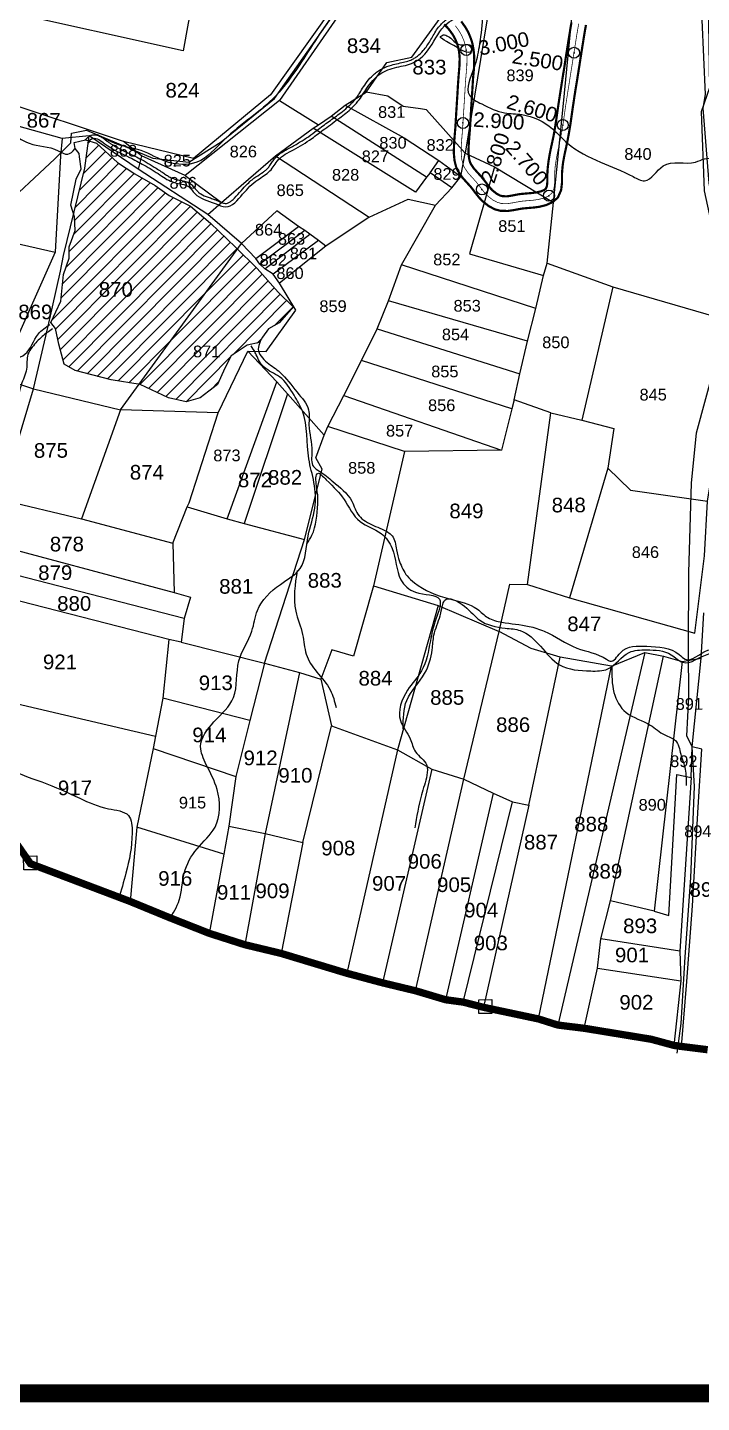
# Model space of a CAD drawing. Header units: inches. Extents: x 182366 to 215308, y 1619047 to 1632624.
# Drawn here: x 184680 to 185601, y 1619106 to 1620985 of the extents above; entities that cross this region are included whole.
import ezdxf
from ezdxf.enums import TextEntityAlignment as Align

# ---------------------------------------------------------------- set-up
doc = ezdxf.new("R2010")
doc.units = ezdxf.units.IN
doc.header["$MEASUREMENT"] = 0
doc.header["$PDMODE"] = 32
doc.header["$PDSIZE"] = 15
doc.linetypes.add('HIDDEN2', pattern=[0.1875, 0.125, -0.0625])
for name, color, linetype in [('BOUNDRY STONES', 240, 'Continuous'), ('CANAL1', 7, 'Continuous'), ('CSMark', 72, 'Continuous'), ('PLOT', 7, 'Continuous'), ('PLOT NO', 7, 'Continuous'), ('ROAD', 1, 'Continuous'), ('STREAM', 4, 'Continuous'), ('VILLAGE BOUNDARY', 5, 'Continuous')]:
    doc.layers.add(name, color=color, linetype=linetype)
doc.styles.get("Standard").update_dxf_attribs({"font": 'arial.ttf'})
pattern_1 = [(45.1882, (182418.753, 1622077.13), (-8.717653, 8.66057), [])]

msp = doc.modelspace()

# ---------------------------------------------------------------- hatches: boundary and pattern name
at = {"layer": 'STREAM'}
h = msp.add_hatch(dxfattribs=at)
h.set_pattern_fill('ANSI31', color=256, scale=98.306596, angle=0.1882)
h.set_pattern_definition(pattern_1)
edge = h.paths.add_edge_path()
edge.add_line((184966.8, 1620682.5), (184963.9, 1620685.3))
edge.add_line((184963.9, 1620685.3), (184929.6, 1620717.8))
edge.add_line((184929.6, 1620717.8), (184902.2, 1620741.2))
edge.add_line((184902.2, 1620741.2), (184873.4, 1620755.7))
edge.add_line((184873.4, 1620755.7), (184854.3, 1620769.3))
edge.add_line((184854.3, 1620769.3), (184808.2, 1620795.6))
edge.add_line((184808.2, 1620795.6), (184774, 1620827.4))
edge.add_line((184774, 1620827.4), (184763.9, 1620830.4))
edge.add_spline(control_points=[(184763.9, 1620830.4), (184763.6, 1620830.1), (184763.2, 1620829.8), (184762.9, 1620829.5)], knot_values=[1.549952, 1.549952, 1.549952, 1.549952, 2.817323, 2.817323, 2.817323, 2.817323], degree=3, periodic=0)
edge.add_line((184762.9, 1620829.5), (184758, 1620793))
edge.add_line((184758, 1620793), (184743.4, 1620733))
edge.add_line((184743.4, 1620733), (184744.7, 1620707.8))
edge.add_line((184744.7, 1620707.8), (184736.8, 1620685.4))
edge.add_line((184736.8, 1620685.4), (184736.7, 1620669.9))
edge.add_line((184736.7, 1620669.9), (184728.9, 1620647.9))
edge.add_line((184728.9, 1620647.9), (184725.3, 1620611.1))
edge.add_line((184725.3, 1620611.1), (184711.4, 1620582.3))
edge.add_line((184711.4, 1620582.3), (184717.8, 1620573.8))
edge.add_line((184717.8, 1620573.8), (184722.4, 1620552.3))
edge.add_line((184722.4, 1620552.3), (184729.8, 1620525.1))
edge.add_line((184729.8, 1620525.1), (184744.6, 1620516.3))
edge.add_line((184744.6, 1620516.3), (184794.2, 1620503.6))
edge.add_line((184794.2, 1620503.6), (184832.2, 1620497.6))
edge.add_line((184832.2, 1620497.6), (184966.8, 1620682.5))
h.paths.add_polyline_path([(184786.5, 1620619.6), (184814.4, 1620619.7), (184814.4, 1620634.8), (184786.4, 1620634.7)], flags=24)
h.paths.add_polyline_path([(184910.5, 1620535), (184938.4, 1620535), (184938.4, 1620550.1), (184910.5, 1620550)], flags=25)
h = msp.add_hatch(dxfattribs=at)
h.set_pattern_fill('ANSI31', color=256, scale=98.306596, angle=0.1882)
h.set_pattern_definition(pattern_1)
edge = h.paths.add_edge_path()
edge.add_line((185023.8, 1620581.8), (185036.7, 1620596.8))
edge.add_line((185036.7, 1620596.8), (185042.5, 1620603.4))
edge.add_line((185042.5, 1620603.4), (185022.3, 1620623.5))
edge.add_line((185022.3, 1620623.5), (184993.3, 1620656))
edge.add_line((184993.3, 1620656), (184966.8, 1620682.5))
edge.add_line((184966.8, 1620682.5), (184832.2, 1620497.6))
edge.add_line((184832.2, 1620497.6), (184833.5, 1620497.4))
edge.add_line((184833.5, 1620497.4), (184872.2, 1620479.2))
edge.add_line((184872.2, 1620479.2), (184896.7, 1620473.7))
edge.add_line((184896.7, 1620473.7), (184915.4, 1620478.9))
edge.add_line((184915.4, 1620478.9), (184939.1, 1620497.3))
edge.add_line((184939.1, 1620497.3), (184949.3, 1620519.7))
edge.add_line((184949.3, 1620519.7), (184958, 1620536.4))
edge.add_line((184958, 1620536.4), (184979.7, 1620551.1))
edge.add_line((184979.7, 1620551.1), (184996.9, 1620554.8))
edge.add_line((184996.9, 1620554.8), (184997.3, 1620555.6))
edge.add_spline(control_points=[(184997.3, 1620555.6), (184997.3, 1620555.8), (184997.4, 1620555.9), (184997.5, 1620556.1)], knot_values=[0, 0, 0, 0, 0.101575, 0.101575, 0.101575, 0.101575], degree=3, periodic=0)
edge.add_spline(control_points=[(184995.4, 1620542.7), (184995.2, 1620543.7), (184994.5, 1620547.8), (184996.1, 1620552.2), (184997.3, 1620555.6)], knot_values=[0.101575, 0.101575, 0.101575, 0.101575, 0.744238, 2.827707, 2.827707, 2.827707, 2.827707], degree=3, periodic=0)
edge.add_line((184997.3, 1620555.6), (185000.8, 1620562.2))
edge.add_line((185000.8, 1620562.2), (185009, 1620573.4))
edge.add_line((185009, 1620573.4), (185023.8, 1620581.8))
h.paths.add_polyline_path([(184910.5, 1620535), (184938.4, 1620535), (184938.4, 1620550.1), (184910.5, 1620550)], flags=24)

# ---------------------------------------------------------------- linework, layer by layer
at = {"color": 5, "const_width": 25}
msp.add_lwpolyline([(182378.6, 1632166.8), (191929.3, 1632166.8), (191929.3, 1619118.1), (182378.6, 1619118.1)], close=True, dxfattribs=at)
at = {"layer": 'BOUNDRY STONES'}
for points in [[(184674.4, 1619852.7), (184692.2, 1619852.8), (184692.3, 1619833.8), (184674.5, 1619833.7)], [(185296.4, 1619656.3), (185314.2, 1619656.4), (185314.2, 1619637.4), (185296.4, 1619637.4)]]:
    msp.add_lwpolyline(points, close=True, dxfattribs=at)
at = {"layer": 'CANAL1', "color": 6, "linetype": 'ByBlock', "ltscale": 2, "const_width": 3}
for points in [[(185442.8, 1620988.9), (185441.2, 1620979.5), (185440.4, 1620975), (185439.3, 1620968), (185438.2, 1620961.1), (185437.1, 1620954.1), (185436, 1620947.1), (185434.9, 1620940.1), (185433.4, 1620930.3), (185432.7, 1620926.1), (185431.6, 1620919.1), (185430.5, 1620912.1), (185429.3, 1620905.2), (185428.2, 1620898.2), (185427.1, 1620891.2), (185425.6, 1620880.9), (185425, 1620877.3), (185424, 1620870.2), (185423, 1620863.2), (185422, 1620856.1), (185420.9, 1620849), (185419.7, 1620841.9), (185418.4, 1620834.8), (185417.7, 1620831), (185415.6, 1620821), (185414.1, 1620814.3), (185412.8, 1620807.7), (185411.6, 1620801.1), (185410.8, 1620794.5), (185410.2, 1620787.6), (185410.1, 1620783.4), (185410, 1620772.3), (185408.9, 1620763.1), (185404.4, 1620752.9), (185397.3, 1620746.7), (185388.5, 1620742.7), (185379, 1620740.3), (185371.7, 1620739.3), (185364.4, 1620738.7), (185357.7, 1620738.1), (185353.9, 1620737.6), (185344.2, 1620735.8), (185336.1, 1620734.6), (185325.9, 1620734.8), (185318, 1620737), (185309.9, 1620741.3), (185301.3, 1620748.2), (185297, 1620752.7), (185292.3, 1620758.6), (185288, 1620764.3), (185284.7, 1620768.4), (185279.1, 1620774.5), (185273.9, 1620780.4), (185267.6, 1620789.6), (185265.2, 1620795.4), (185263.2, 1620803.7), (185262.4, 1620812), (185262.3, 1620817.5), (185262.7, 1620827.5), (185263.2, 1620834.8), (185263.9, 1620843.2), (185264.4, 1620848.7), (185264.8, 1620855.7), (185265.2, 1620862.7), (185265.5, 1620867.9), (185266.1, 1620876.9), (185266.5, 1620884), (185267.1, 1620892.9), (185267.4, 1620898.1), (185267.8, 1620905.2), (185268.3, 1620912.3), (185268.7, 1620918), (185269.4, 1620926.6), (185270, 1620933.3), (185270.2, 1620942.1), (185270.1, 1620946.3), (185269.4, 1620952.6), (185268.2, 1620958.6), (185266.8, 1620963.3), (185264, 1620969.9), (185261.1, 1620975.2), (185256.6, 1620981.6), (185253.6, 1620985.2), (185249.2, 1620989.7)], [(185423, 1620992.2), (185421.4, 1620982.9), (185420.7, 1620978.3), (185419.5, 1620971.2), (185418.4, 1620964.2), (185417.3, 1620957.2), (185416.2, 1620950.2), (185415.1, 1620943.2), (185413.6, 1620933.4), (185413, 1620929.2), (185411.8, 1620922.3), (185410.7, 1620915.3), (185409.6, 1620908.3), (185408.5, 1620901.3), (185407.4, 1620894.3), (185405.8, 1620883.9), (185405.2, 1620880.1), (185404.2, 1620873.1), (185403.2, 1620866), (185402.2, 1620859), (185401.1, 1620852.1), (185400, 1620845.3), (185398.8, 1620838.5), (185398.1, 1620835), (185396, 1620825.2), (185394.5, 1620818.4), (185393.1, 1620811.4), (185391.9, 1620804.1), (185390.9, 1620796.6), (185390.2, 1620788.7), (185390.1, 1620783.8), (185390, 1620773.5), (185389.4, 1620768.4), (185387.9, 1620765), (185386.4, 1620763.6), (185381.9, 1620761.6), (185375.3, 1620760), (185369.5, 1620759.2), (185362.7, 1620758.6), (185355.6, 1620758), (185350.7, 1620757.4), (185340.9, 1620755.5), (185334.9, 1620754.6), (185328.9, 1620754.8), (185325.4, 1620755.7), (185320.9, 1620758.1), (185314.9, 1620762.9), (185312.2, 1620765.8), (185308.1, 1620770.9), (185303.8, 1620776.6), (185299.9, 1620781.4), (185294, 1620787.9), (185289.7, 1620792.7), (185285.4, 1620799.1), (185284.3, 1620801.6), (185283, 1620807), (185282.4, 1620813.2), (185282.3, 1620817.3), (185282.7, 1620826.4), (185283.2, 1620833.2), (185283.9, 1620841.6), (185284.3, 1620847.3), (185284.8, 1620854.5), (185285.2, 1620861.6), (185285.5, 1620866.7), (185286, 1620875.7), (185286.5, 1620882.7), (185287.1, 1620891.7), (185287.4, 1620896.9), (185287.8, 1620904), (185288.2, 1620910.9), (185288.6, 1620916.4), (185289.4, 1620924.9), (185290, 1620932.3), (185290.2, 1620942.2), (185290, 1620947.7), (185289.2, 1620955.5), (185287.7, 1620963.4), (185285.7, 1620970), (185282.1, 1620978.7), (185278.1, 1620985.8), (185272.4, 1620993.8)]]:
    msp.add_lwpolyline(points, dxfattribs=at)
at = {"layer": 'CANAL1', "color": 1, "linetype": 'HIDDEN2', "ltscale": 30, "const_width": 1}
msp.add_lwpolyline([(185432.9, 1620990.6), (185431.3, 1620981.2), (185430.5, 1620976.6), (185429.4, 1620969.6), (185428.3, 1620962.6), (185427.2, 1620955.6), (185426.1, 1620948.6), (185425, 1620941.7), (185423.5, 1620931.8), (185422.8, 1620927.7), (185421.7, 1620920.7), (185420.6, 1620913.7), (185419.5, 1620906.7), (185418.4, 1620899.8), (185417.3, 1620892.8), (185415.7, 1620882.4), (185415.1, 1620878.7), (185414.1, 1620871.6), (185413.1, 1620864.6), (185412.1, 1620857.6), (185411, 1620850.5), (185409.9, 1620843.6), (185408.6, 1620836.7), (185407.9, 1620833), (185405.8, 1620823.1), (185404.3, 1620816.4), (185403, 1620809.5), (185401.8, 1620802.6), (185400.8, 1620795.5), (185400.2, 1620788.2), (185400.1, 1620783.6), (185400, 1620772.9), (185399.2, 1620765.7), (185396.2, 1620759), (185391.8, 1620755.1), (185385.2, 1620752.1), (185377.1, 1620750.2), (185370.6, 1620749.3), (185363.6, 1620748.7), (185356.6, 1620748.1), (185352.3, 1620747.5), (185342.6, 1620745.7), (185335.5, 1620744.6), (185327.4, 1620744.8), (185321.7, 1620746.4), (185315.4, 1620749.7), (185308.1, 1620755.6), (185304.6, 1620759.3), (185300.2, 1620764.8), (185295.9, 1620770.4), (185292.3, 1620774.9), (185286.6, 1620781.2), (185281.8, 1620786.5), (185276.5, 1620794.3), (185274.8, 1620798.5), (185273.1, 1620805.4), (185272.4, 1620812.6), (185272.3, 1620817.4), (185272.7, 1620826.9), (185273.2, 1620834), (185273.9, 1620842.4), (185274.3, 1620848), (185274.8, 1620855.1), (185275.2, 1620862.2), (185275.5, 1620867.3), (185276.1, 1620876.3), (185276.5, 1620883.4), (185277.1, 1620892.3), (185277.4, 1620897.5), (185277.8, 1620904.6), (185278.2, 1620911.6), (185278.7, 1620917.2), (185279.4, 1620925.7), (185280, 1620932.8), (185280.2, 1620942.2), (185280.1, 1620947), (185279.3, 1620954), (185277.9, 1620961), (185276.3, 1620966.7), (185273.1, 1620974.3), (185269.6, 1620980.5), (185264.5, 1620987.7)], dxfattribs=at)
at = {"layer": 'CSMark'}
for p in [(185279.2, 1620954.6), (185426.5, 1620950.9), (185274.8, 1620854.9), (185411.2, 1620852.1), (185300.7, 1620764.1), (185392.3, 1620755.5)]:
    msp.add_point(p, dxfattribs=at)
at = {"layer": 'PLOT'}
for points in [[(185474.9, 1621621.3), (185428.9, 1621567.5), (185351.7, 1621550.4), (185291.8, 1621367.9), (185255.3, 1621249.7), (185239.4, 1621192.5), (185191.4, 1621133.9), (185159.7, 1621099.3), (185096.5, 1621012.4), (185011.7, 1620893.3), (184906.4, 1620806.3), (184810.7, 1620829.6), (184643.7, 1620885.3)], [(184953, 1621187.5), (184930.1, 1621114.9), (184922.8, 1621092.9), (184920.5, 1621082.7), (184917.2, 1621073.6), (184913.3, 1621054.9), (184908.8, 1621038.5), (184899.3, 1620991.3), (184892.6, 1620953.4), (184645.9, 1621008.2)], [(184926.1, 1620729.7), (184944.6, 1620746.3), (185018.6, 1620810.1), (185069.9, 1620848), (185077.2, 1620852.3), (185094.5, 1620864.1), (185113.7, 1620879.2), (185142.7, 1620897), (185170.8, 1620937.6), (185204.8, 1620945), (185264, 1621027.1), (185263, 1621042.4), (185282.9, 1621086.2), (185204.5, 1621127), (185166.7, 1621084.5), (185158.5, 1621077.5), (185099.1, 1620993.9), (185024, 1620885.8), (184894.9, 1620783), (184835.6, 1620810), (184810.7, 1620829.6)], [(185364.6, 1619922.1), (185407.5, 1620124.6), (185367.8, 1620136.2), (185324, 1620159.8), (185338.9, 1620224.3), (185363, 1620224), (185394.7, 1620458.7), (185344.9, 1620476.3), (185352.3, 1620511.9), (185363.1, 1620556.5), (185374.2, 1620601.3), (185384.7, 1620646.4), (185389.9, 1620663.4), (185398.3, 1620746), (185411.5, 1620877), (185427.3, 1621036.5)], [(185389.9, 1620663.4), (185479.4, 1620630.8), (185649.2, 1620581.6), (185611.2, 1620772.5), (185603.2, 1620875), (185606.1, 1620893.9), (185601.6, 1620996.1), (185427.3, 1621036.5)], [(185311.6, 1621019.4), (185277.8, 1620813.4), (185225.1, 1620873), (185216.5, 1620874.1), (185193, 1620877.6), (185171.9, 1620891.6), (185142.7, 1620897)], [(185024, 1620885.8), (185077.2, 1620852.3)], [(185113.7, 1620879.2), (185194.5, 1620834.6), (185241.9, 1620803.5), (185272, 1620781.9), (185277.8, 1620813.4), (185317.7, 1620794.8), (185398.3, 1620746)], [(184642.6, 1620340.2), (184753.3, 1620313.8), (184878.1, 1620280.6), (184897.8, 1620330.3), (184900.7, 1620335.7), (184940.1, 1620458.6), (184980.7, 1620543), (185005.7, 1620542.5), (185046.4, 1620599), (185023.9, 1620635.8), (185015.6, 1620648.4), (185004.2, 1620655.6), (184997.2, 1620661.8), (184991.8, 1620669.8), (184972.2, 1620689.9), (184926.1, 1620729.7), (184830.7, 1620791.8), (184764, 1620837.2), (184726.9, 1620833.9), (184636.8, 1620858.8)], [(185225, 1620780.8), (185094.5, 1620864.1)], [(184642.6, 1620340.2), (184687.7, 1620491.3), (184707.8, 1620576.9), (184724.7, 1620652.2), (184729, 1620673.5), (184758, 1620793), (184764, 1620837.2)], [(185229.9, 1620786.8), (185225, 1620780.8), (185210, 1620760.3), (185069.9, 1620848)], [(184726.9, 1620833.9), (184724.6, 1620810), (184717.6, 1620678.4), (184640.9, 1620506.8), (184593.2, 1620330.7), (184590.1, 1620309.2), (184589.7, 1620289.3), (184592.3, 1620268.5), (184593.3, 1620259.5), (184593.3, 1620253.2), (184600.8, 1620218.6), (184607.4, 1620251.4), (184607.5, 1620286.1), (184609.8, 1620349)], [(184835.6, 1620810), (184830.7, 1620791.8)], [(185018.6, 1620810.1), (185146.4, 1620726), (185199.7, 1620750.8), (185237.4, 1620742.4)], [(185259.5, 1620766.3), (185229.9, 1620786.8), (185241.9, 1620803.5)], [(184894.9, 1620783), (184944.6, 1620746.3)], [(185374.2, 1620601.3), (185190.8, 1620661.1), (185237.4, 1620742.4), (185259.5, 1620766.3), (185272, 1620781.9)], [(185317.7, 1620794.8), (185283.6, 1620676.1), (185384.7, 1620646.4)], [(184245.6, 1620751.3), (184599.2, 1620705), (184717.6, 1620678.4)], [(185087.5, 1620686.4), (185077.3, 1620694.1), (185065.4, 1620703.1), (185058.5, 1620708), (185050.1, 1620713.3), (185020.5, 1620734.7), (184972.2, 1620689.9)], [(185146.4, 1620726), (185087.5, 1620686.4), (185023.9, 1620635.8)], [(184991.8, 1620669.8), (185050.1, 1620713.3)], [(185058.5, 1620708), (184997.2, 1620661.8)], [(184400.7, 1620573.3), (184558.1, 1620509.9), (184640.9, 1620506.8), (184687.7, 1620491.3), (184806.7, 1620462.5), (184972.2, 1620689.9)], [(185004.2, 1620655.6), (185065.4, 1620703.1)], [(185077.3, 1620694.1), (185015.6, 1620648.4)], [(184897.8, 1620330.3), (184952.5, 1620313.7), (184975.9, 1620307.5), (185058.3, 1620285.5), (185082.2, 1620381.7), (185073.8, 1620397.1), (185085, 1620427.9), (185090.3, 1620439.8), (185112.1, 1620482.5), (185136.3, 1620530), (185157.5, 1620573.4), (185172.8, 1620611.9), (185190.8, 1620661.1)], [(185479.4, 1620630.8), (185437.2, 1620448.7)], [(185363.1, 1620556.5), (185172.8, 1620611.9)], [(185363, 1620224), (185420.3, 1620205.5), (185591.7, 1620157.2), (185604.8, 1620263.1), (185608.9, 1620337.7), (185649.2, 1620581.6)], [(185157.5, 1620573.4), (185352.3, 1620511.9)], [(184952.5, 1620313.7), (185020.2, 1620501.1), (184980.7, 1620543)], [(185341.7, 1620464.3), (185136.3, 1620530)], [(185020.2, 1620501.1), (185035.1, 1620484.5), (185085, 1620427.9)], [(185035.1, 1620484.5), (184975.9, 1620307.5)], [(185112.1, 1620482.5), (185327.6, 1620407.8)], [(184940.1, 1620458.6), (184806.7, 1620462.5), (184753.3, 1620313.8)], [(185344.9, 1620476.3), (185341.7, 1620464.3), (185327.6, 1620407.8), (185194.8, 1620405.6), (185090.3, 1620439.8)], [(185394.7, 1620458.7), (185437.2, 1620448.7), (185480.7, 1620437.2), (185472.9, 1620382.8), (185420.3, 1620205.5)], [(185194.8, 1620405.6), (185152.7, 1620222.1), (185125.2, 1620126), (185095.5, 1620134.8), (185080.3, 1620094.5)], [(185472.9, 1620382.8), (185503.6, 1620353), (185608.9, 1620337.7)], [(184607.5, 1620286.1), (184880.3, 1620212.8)], [(184878.1, 1620280.6), (184880.3, 1620212.8), (184902.2, 1620206.4), (184893.9, 1620177.5), (184889.8, 1620145.2), (184873, 1620148.6), (184864.7, 1620068.4), (184854.4, 1620016.5), (184851.6, 1619999.5), (184828.9, 1619892), (184819.9, 1619790.6)], [(185003.6, 1620116.4), (185058.3, 1620285.5)], [(184893.9, 1620177.5), (184607.4, 1620251.4)], [(184873, 1620148.6), (184600.8, 1620218.6)], [(185152.7, 1620222.1), (185241, 1620195.2), (185324, 1620159.8)], [(185241, 1620195.2), (185185.2, 1619997.7), (185116.1, 1619692.4)], [(185573.6, 1619592.3), (185580.6, 1619681.3), (185588.5, 1619784.5), (185596, 1619919.5), (185601.3, 1619998.6), (185587.8, 1620002), (185600.1, 1620123.2), (185603.8, 1620185.3)], [(184889.8, 1620145.2), (185003.6, 1620116.4), (185051.3, 1620103.4), (185080.3, 1620094.5), (185094.9, 1620030.8), (185185.2, 1619997.7), (185232.2, 1619971.6), (185275.8, 1619957.9), (185316.1, 1619938.8), (185342.4, 1619926.9), (185364.6, 1619922.1), (185302.7, 1619645.9)], [(185209.9, 1619668.5), (185275.8, 1619957.9), (185324, 1620159.8)], [(185377.8, 1619630), (185477.8, 1620112.3), (185407.5, 1620124.6)], [(185523.5, 1620131.1), (185404.4, 1619621.6)], [(185574.2, 1620118.6), (185536.2, 1619777.2), (185476.4, 1619791.5), (185548.9, 1620125.8)], [(185477.8, 1620112.3), (185523.5, 1620131.1), (185548.9, 1620125.8), (185574.2, 1620118.6), (185600.1, 1620123.2)], [(185003.6, 1620116.4), (184983.6, 1620037.9), (184964.2, 1619961.3), (184954.6, 1619893.7), (184948.1, 1619855.4), (184928.1, 1619747)], [(185051.3, 1620103.4), (185004.6, 1619883.4), (184976.5, 1619731.5)], [(184983.6, 1620037.9), (184864.7, 1620068.4)], [(184664, 1620061.1), (184854.4, 1620016.5)], [(184954.6, 1619893.7), (185004.6, 1619883.4), (185056, 1619871.2), (185094.9, 1620030.8)], [(184851.6, 1619999.5), (184964.2, 1619961.3)], [(185536.2, 1619777.2), (185556.1, 1619771.2), (185567.2, 1619964.3), (185586.4, 1619960.1), (185587.8, 1620002)], [(185232.2, 1619971.6), (185165, 1619679.3)], [(185586.4, 1619960.1), (185571.3, 1619722.8), (185572.5, 1619682), (185563.1, 1619593.8)], [(185316.1, 1619938.8), (185251.1, 1619656.2)], [(185274.9, 1619653), (185342.4, 1619926.9)], [(184948.1, 1619855.4), (184828.9, 1619892)], [(185056, 1619871.2), (185026.1, 1619719.6)], [(185440.5, 1619617.2), (185458.6, 1619699.2), (185463.3, 1619739.6), (185476.4, 1619791.5)], [(185571.3, 1619722.8), (185463.3, 1619739.6)], [(185458.6, 1619699.2), (185572.5, 1619682)]]:
    msp.add_lwpolyline(points, dxfattribs=at)
at = {"layer": 'ROAD'}
for points in [[(184639.7, 1620734), (184717.1, 1620805.8), (184739, 1620827.8), (184740, 1620841.1), (184760.5, 1620845.1), (184850.8, 1620807), (184900, 1620801.4), (184944.2, 1620829.3), (185017, 1620888.4), (185137.2, 1621058.8), (185252.2, 1621193.3), (185296.5, 1621359.4), (185349.4, 1621535.5), (185368.3, 1621547.6), (185415.4, 1621548.4), (185458.4, 1621587.6), (185488.8, 1621627.5), (185529.2, 1621751.1), (185529.6, 1621793.6), (185529.1, 1621803.1)], [(185567.6, 1619583.3), (185573, 1619623.7), (185578.4, 1619714.8), (185586.2, 1619822.7), (185591.1, 1619947.8), (185587.8, 1620002), (185580.6, 1620017), (185583.2, 1620069.8), (185583, 1620135.9), (185583.4, 1620240.3), (185586.9, 1620362.5), (185593.7, 1620431.4), (185629.4, 1620561.9), (185637.8, 1620611.1), (185605, 1620762.1), (185600.7, 1620870.6), (185611.9, 1620903.4), (185610.4, 1621021.2)]]:
    msp.add_lwpolyline(points, dxfattribs=at)
at = {"layer": 'STREAM'}
msp.add_lwpolyline([(184744.9, 1620820), (184743.5, 1620828.4), (184758.8, 1620832), (184774, 1620827.4), (184802.5, 1620800.9), (184826.2, 1620785.3), (184854.3, 1620769.3), (184873.4, 1620755.7), (184902.2, 1620741.2), (184929.6, 1620717.8), (184963.9, 1620685.3), (184993.3, 1620656), (185022.3, 1620623.5), (185042.5, 1620603.4), (185036.7, 1620596.8), (185023.8, 1620581.8), (185009, 1620573.4), (185000.8, 1620562.2), (184996.9, 1620554.8), (184979.7, 1620551.1), (184958, 1620536.4), (184949.3, 1620519.7), (184939.1, 1620497.3), (184915.4, 1620478.9), (184896.7, 1620473.7), (184872.2, 1620479.2), (184833.5, 1620497.4), (184794.2, 1620503.6), (184744.6, 1620516.3), (184729.8, 1620525.1), (184722.4, 1620552.3), (184717.8, 1620573.8), (184711.4, 1620582.3), (184725.3, 1620611.1), (184728.9, 1620647.9), (184736.7, 1620669.9), (184736.8, 1620685.4), (184744.7, 1620707.8), (184743.8, 1620726.4), (184738.8, 1620742.4), (184746.3, 1620778), (184753.1, 1620792.2), (184750.9, 1620808.8), (184750.4, 1620813), (184744.9, 1620820)], dxfattribs=at)
for points in [[(183606.4, 1620949.5), (183622.8, 1620965.3), (183627.7, 1620986), (183633.1, 1621022.9), (183637.7, 1621036.8), (183644.1, 1621051.7), (183646.7, 1621074.2), (183659, 1621106.2), (183665.2, 1621137.5), (183657.3, 1621158.6), (183660.5, 1621195), (183659.7, 1621229), (183653.4, 1621252.3), (183681.8, 1621290.3), (183694, 1621317.1), (183710.1, 1621343.7), (183732.4, 1621360.1), (183756.3, 1621379.8), (183806.2, 1621389.9), (183825.4, 1621402), (183855.6, 1621453), (183868.7, 1621482.4), (183884.7, 1621495.2), (183927.4, 1621495.8), (183956.3, 1621524.8), (183972.8, 1621546.9), (183989.3, 1621575.9), (184004.7, 1621595.8), (184045.1, 1621598.8), (184066.6, 1621597.7), (184093.1, 1621611.5), (184105, 1621614.9), (184132.8, 1621631.9), (184146.8, 1621654.8), (184167.6, 1621663.5), (184196.9, 1621658.2), (184221.1, 1621660), (184250.1, 1621663.3), (184266.9, 1621662.8), (184299.1, 1621664.5), (184317.7, 1621673), (184333.6, 1621712.4), (184346.9, 1621723.3), (184398.4, 1621705.6), (184435.8, 1621698.3), (184448.6, 1621698.5), (184461.3, 1621738.7), (184465.4, 1621764), (184489.7, 1621780.7), (184546.5, 1621785.5), (184570, 1621796.4), (184577.5, 1621832.1), (184612.2, 1621846.2), (184637.7, 1621861.9), (184663.3, 1621887.5), (184708.6, 1621884.3), (184735.3, 1621881.9), (184764.9, 1621876.8), (184815.4, 1621871.9), (184851, 1621872), (184892, 1621873.8), (184913.1, 1621872.6), (184938.3, 1621888.3), (184968.7, 1621904.8), (184981, 1621923.3), (184991.9, 1621934.4), (184997.9, 1621939.3), (184990.5, 1621941.8), (184972.5, 1621951.3), (184941.4, 1621967.4), (184916.2, 1621983.4), (184866.8, 1621995.6), (184845.2, 1622002), (184807.2, 1622007.2), (184783.9, 1622015.3), (184755.7, 1622010.3), (184746, 1622009.3), (184702.7, 1621997.5), (184692.4, 1621991.9), (184679.3, 1621984.7), (184667, 1621988.8), (184656.9, 1622000.6), (184634.4, 1622011.7), (184605, 1622013.9), (184570.9, 1622015.4), (184541.3, 1622015.3), (184505.2, 1622007.9), (184484.4, 1622001.7), (184468.2, 1622001.9), (184449.9, 1622021.4), (184430.8, 1622032.2), (184414.7, 1622036.8), (184366.6, 1622036.9), (184351.7, 1622058.9), (184324.4, 1622061.1), (184283.1, 1622050.3), (184252.8, 1622040.5), (184214.7, 1622024.9), (184194.3, 1622021.6)], [(184761.7, 1620828.3), (184769.3, 1620833.9), (184785.2, 1620826.6), (184819.1, 1620807.8), (184839, 1620797.4), (184860.7, 1620783.9), (184880.5, 1620773.4), (184899.7, 1620767.9), (184908.4, 1620758.3), (184935.9, 1620744.9), (184950.5, 1620740.2), (184973.7, 1620757.5), (184994.4, 1620777.3), (185010.9, 1620789.3), (185022.3, 1620804.3), (185043.1, 1620818.3), (185068, 1620833.5), (185086, 1620847), (185106.3, 1620861.8), (185123.1, 1620875.7), (185131.3, 1620884.5), (185143.4, 1620902.4), (185161.2, 1620921.7), (185184.3, 1620931), (185207.3, 1620937.5), (185229.7, 1620958.1), (185253.1, 1620991), (185272.7, 1621009.7), (185276.4, 1621025.1), (185286.1, 1621027.9), (185297.6, 1621026.9), (185313.7, 1621035.3), (185316.9, 1621051.1), (185326.6, 1621080.5), (185336.6, 1621131.6), (185350.2, 1621171.1), (185361.3, 1621216.6), (185372.5, 1621249.1), (185382.4, 1621270.9), (185385.6, 1621286.1), (185404.3, 1621296.5), (185401.2, 1621308.4), (185377.5, 1621318), (185353.8, 1621335.9), (185352.4, 1621342.9), (185382.4, 1621341), (185408.7, 1621340.5), (185418.8, 1621351.3), (185407.1, 1621365.8), (185388.4, 1621372.3), (185329.3, 1621376.2), (185312.8, 1621379), (185307.1, 1621390.4), (185329.8, 1621433.2), (185359.9, 1621501), (185368.1, 1621520.1), (185413.9, 1621517), (185440.2, 1621515.6), (185450.8, 1621519.5), (185499, 1621514.1), (185514.5, 1621510.9), (185515.2, 1621515.2)], [(185263.9, 1621267), (185257.4, 1621227.2), (185235.6, 1621172.7), (185176.4, 1621111.1), (185146.1, 1621066.6), (185100.6, 1621007.7), (185050.9, 1620933.7), (185019, 1620892.2), (184948.5, 1620831.9), (184911, 1620801.3), (184871.3, 1620801.4), (184835, 1620817.1), (184807.4, 1620824.1), (184775.9, 1620838.7)], [(185306.7, 1621028.7), (185303.5, 1621015.3), (185301.5, 1620998.1), (185296.7, 1620958.7), (185289.8, 1620930), (185283.5, 1620892.7), (185300.4, 1620880.9), (185331.7, 1620868.7), (185355.3, 1620866.4), (185397.3, 1620846.7), (185417.4, 1620827.4), (185462.9, 1620801.4), (185507.2, 1620781.6), (185523, 1620775.9), (185548.3, 1620796.2), (185592.7, 1620801.5), (185604.8, 1620805.7), (185636.3, 1620802.7)], [(185243.6, 1620972.4), (185246.4, 1620974.7), (185259.6, 1620969.4), (185271.5, 1620961.7), (185286.2, 1620960.1), (185286, 1620953.5), (185264.7, 1620959.4), (185245.6, 1620970.8), (185243.6, 1620972.4), (185244, 1620972.2)], [(184255.1, 1620876.3), (184279.2, 1620888.5), (184329.1, 1620886.9), (184353.8, 1620889.4), (184409.1, 1620879.7), (184458, 1620876.8), (184475.6, 1620890.2), (184510.9, 1620900.7), (184559.2, 1620877.3), (184608.6, 1620859.2), (184653, 1620843.3), (184682.1, 1620827.1), (184721.8, 1620817), (184734.6, 1620812.1), (184744.3, 1620819.4)], [(184269.8, 1620674.5), (184311.7, 1620646.5), (184353.2, 1620618.1), (184383.3, 1620595.9), (184408.3, 1620580.8), (184427.3, 1620574.7), (184449.3, 1620562), (184477.3, 1620551.4), (184500.9, 1620546.7), (184522, 1620537.1), (184540.3, 1620530.3), (184562.7, 1620526.2), (184600.2, 1620526.9), (184648.1, 1620531), (184676.2, 1620538.7), (184694.6, 1620566.5), (184710.2, 1620579.3)], [(184714, 1620573.3), (184699.6, 1620562.8), (184686.1, 1620548.4), (184680.3, 1620538.6), (184678.4, 1620518.4), (184671, 1620496.7), (184665.9, 1620480.3), (184655.7, 1620463.2), (184648.7, 1620442.2), (184636.1, 1620420.1), (184625.6, 1620400.7), (184616.1, 1620388.2), (184601.9, 1620383.3), (184592.9, 1620379.2), (184579.9, 1620359.1), (184570.1, 1620342.6), (184568.2, 1620331.6), (184562.5, 1620320.5)], [(184997.5, 1620556.1), (184995, 1620545.7), (185007.2, 1620527.5), (185024.6, 1620514.2), (185048.1, 1620486.7), (185063.8, 1620462.5), (185064.3, 1620442.2), (185068.4, 1620405.3), (185070.4, 1620385.1), (185079, 1620378.6), (185097, 1620364.7), (185122.8, 1620337.8), (185132.7, 1620318), (185152.4, 1620304.8), (185164.4, 1620299.4), (185178, 1620290.5), (185184.1, 1620271.3), (185188.1, 1620255.4), (185198.6, 1620235.6), (185208.3, 1620226.4), (185256.5, 1620204.1), (185294.4, 1620190.3), (185308.8, 1620178.6), (185327.9, 1620172.4), (185365.1, 1620166.7), (185385.8, 1620160.1), (185430.3, 1620137), (185471.1, 1620121.7), (185475.9, 1620119), (185489.9, 1620130.7), (185525.8, 1620139.4), (185570.3, 1620128.2), (185578.3, 1620121.8), (185609.6, 1620134), (185628.6, 1620132.8), (185644.3, 1620124.1), (185668.1, 1620129.4), (185686, 1620136.2), (185698.1, 1620146.8)], [(184872.9, 1619765.5), (184887.1, 1619792.5), (184893.9, 1619829.3), (184911.4, 1619862.6), (184935.9, 1619892.2), (184938.8, 1619943.8), (184924, 1619977.6), (184916.3, 1620002.5), (184934.5, 1620036.1), (184961.1, 1620069.4), (184968.6, 1620119.5), (184986.3, 1620160.3), (184993.9, 1620188.4), (185025.2, 1620224.1), (185052.3, 1620245.8), (185063.3, 1620290.5), (185072.3, 1620328.3), (185071.1, 1620363.4), (185064.1, 1620395.8), (185055.3, 1620461.2), (185043.9, 1620482.7), (185024, 1620507.9), (185003, 1620521), (184992.3, 1620537.8), (184991, 1620540.8), (184985.1, 1620550.2)], [(185061.6, 1620279.6), (185068.4, 1620291.2), (185076.2, 1620334), (185076.6, 1620343.2), (185074.4, 1620359), (185076.2, 1620375.9), (185088, 1620367.1), (185112.3, 1620340.2), (185134.2, 1620310), (185162.8, 1620293.7), (185177.9, 1620273.3), (185190, 1620230.3), (185209.9, 1620213.3), (185242.6, 1620203.8), (185237.7, 1620176.6), (185230.2, 1620146.7), (185218.1, 1620105.8), (185199, 1620079.5), (185189.3, 1620037.9), (185202.8, 1620012.7), (185209.9, 1619995.3), (185225.2, 1619977), (185225.4, 1619963.2), (185218, 1619936.4), (185209.2, 1619891.1)], [(185048.2, 1620243.2), (185046.2, 1620187.6), (185055.6, 1620155.4), (185060.6, 1620128.7), (185074.9, 1620104.2), (185093.5, 1620079.7), (185101.3, 1620055.7)], [(185193, 1620026.8), (185198, 1620065.5), (185222.4, 1620102.3), (185232.8, 1620134.8), (185235.1, 1620154.6), (185243.5, 1620181.3), (185246.7, 1620194.7), (185249.6, 1620201.9), (185277, 1620194.1), (185297.7, 1620175), (185332.6, 1620164.2), (185353.1, 1620161), (185380.7, 1620139.4), (185406.8, 1620114.1), (185449.3, 1620105.7), (185472.6, 1620108.5), (185501.7, 1620131), (185525.5, 1620134.5), (185559.5, 1620127.8), (185575.1, 1620117.6), (185610.9, 1620129.2), (185631.4, 1620129.5), (185649, 1620122.7)], [(184562, 1620134), (184594.2, 1620130.5), (184609.8, 1620119.9), (184610.9, 1620090), (184623, 1620044.6), (184628.5, 1620011.6), (184647.5, 1619978.8), (184699.4, 1619954), (184751.3, 1619931.6), (184790.3, 1619917.3), (184817.6, 1619908.1), (184822.7, 1619884.5), (184814.2, 1619829.4), (184804, 1619793.8)], [(185478.4, 1620111.5), (185481.1, 1620076.4), (185497.7, 1620049), (185530.8, 1620031.8), (185550.5, 1620018.2), (185565.3, 1620010.5), (185572.4, 1619992.1), (185578.4, 1619971.3), (185579.6, 1619949.1)]]:
    msp.add_spline(points, degree=3, dxfattribs=at)
msp.add_open_spline([(184758.4, 1620831.6), (184759.2, 1620832.5), (184760.1, 1620833.3), (184762, 1620835.1), (184763, 1620835.9), (184765, 1620837.2), (184765.9, 1620837.7), (184767.8, 1620838.4), (184768.8, 1620838.7), (184770.9, 1620838.9), (184771.9, 1620838.8), (184774.7, 1620838.4), (184776.4, 1620837.8), (184779.5, 1620836.3), (184781, 1620835.4), (184783.8, 1620833.5), (184785.1, 1620832.5), (184787.6, 1620830.6), (184788.8, 1620829.8), (184791.2, 1620828.1), (184792.4, 1620827.3), (184796, 1620825), (184798.3, 1620823.7), (184805.2, 1620819.8), (184809.8, 1620817.5), (184817.5, 1620813.8), (184820.6, 1620812.3), (184826.9, 1620809.2), (184830.1, 1620807.6), (184837.1, 1620804), (184840.9, 1620801.9), (184848.3, 1620797.5), (184851.9, 1620795.3), (184857.7, 1620791.6), (184859.8, 1620790.2), (184863.7, 1620787.6), (184865.4, 1620786.5), (184868.7, 1620784.3), (184870.4, 1620783.2), (184873.8, 1620781.2), (184875.6, 1620780.2), (184878.6, 1620779), (184879.7, 1620778.5), (184881.8, 1620777.9), (184882.8, 1620777.7), (184884.8, 1620777.2), (184885.8, 1620777), (184889.2, 1620776.4), (184891.7, 1620776), (184896.3, 1620774.8), (184898.3, 1620774.1), (184901, 1620772.7), (184901.8, 1620772.2), (184903.3, 1620771.1), (184903.9, 1620770.5), (184906.3, 1620768.3), (184907.7, 1620766.5), (184909.7, 1620764), (184910.4, 1620763.2), (184911.6, 1620761.8), (184912.1, 1620761.2), (184913.8, 1620759.6), (184915.1, 1620758.7), (184919.3, 1620756.1), (184922.8, 1620754.7), (184928.5, 1620752.7), (184930.5, 1620752), (184934, 1620750.7), (184935.4, 1620750.2), (184937.8, 1620749.3), (184938.8, 1620748.8), (184940.7, 1620748), (184941.7, 1620747.6), (184944.4, 1620746.5), (184946, 1620745.8), (184948.3, 1620745.2), (184949, 1620745.1), (184950.3, 1620744.9), (184950.8, 1620745), (184952.5, 1620745.1), (184953.6, 1620745.5), (184956, 1620746.7), (184957.2, 1620747.5), (184959.9, 1620749.6), (184961.2, 1620750.8), (184965.6, 1620755.3), (184968.6, 1620758.9), (184974.5, 1620765.7), (184977.4, 1620768.8), (184982.5, 1620773.8), (184984.5, 1620775.6), (184988.3, 1620778.7), (184989.9, 1620779.9), (184995.1, 1620783.5), (184998.6, 1620785.6), (185003, 1620788.7), (185004.3, 1620789.6), (185006.1, 1620791.2), (185006.8, 1620791.8), (185008.7, 1620793.8), (185009.8, 1620795.2), (185012.1, 1620798.5), (185013.3, 1620800.3), (185015.7, 1620803.7), (185016.9, 1620805.3), (185019.1, 1620807.8), (185020.1, 1620808.8), (185022, 1620810.6), (185023, 1620811.5), (185026.1, 1620813.9), (185028.2, 1620815.3), (185033, 1620818.2), (185035.6, 1620819.6), (185040.5, 1620822.3), (185042.8, 1620823.5), (185047.2, 1620826), (185049.4, 1620827.2), (185055.9, 1620831.1), (185060.1, 1620833.8), (185067.9, 1620839.2), (185071.6, 1620842), (185078, 1620846.9), (185080.7, 1620848.9), (185086.2, 1620853), (185088.9, 1620855), (185097.1, 1620860.9), (185102.5, 1620864.8), (185110.8, 1620871.3), (185113.8, 1620873.8), (185118.9, 1620878.3), (185121, 1620880.2), (185124.4, 1620883.7), (185125.7, 1620885.1), (185128.2, 1620888.1), (185129.4, 1620889.6), (185131.6, 1620892.8), (185132.7, 1620894.5), (185135.5, 1620898.9), (185137.1, 1620901.6), (185143.1, 1620910.7), (185148, 1620917), (185155.7, 1620923.6), (185157.4, 1620924.9), (185161.1, 1620927.3), (185163, 1620928.4), (185168.8, 1620931.3), (185172.9, 1620932.8), (185180.1, 1620934.9), (185183.3, 1620935.7), (185189.6, 1620937.1), (185192.6, 1620937.7), (185198.3, 1620939.2), (185201, 1620940), (185205.1, 1620941.6), (185206.6, 1620942.4), (185209.6, 1620944.2), (185211.1, 1620945.2), (185215.4, 1620948.4), (185218, 1620951.1), (185222.3, 1620956), (185224, 1620958.1), (185228.6, 1620964.8), (185231.3, 1620969.7), (185237.1, 1620979.6), (185240.2, 1620984.6), (185245.9, 1620990.9), (185247.6, 1620992.6), (185250.6, 1620995.1), (185251.8, 1620996), (185254.1, 1620997.6), (185255.2, 1620998.4), (185258.7, 1621000.7), (185261, 1621002.2), (185264.3, 1621004.9), (185265.5, 1621006.1), (185266.9, 1621008), (185267.3, 1621008.8), (185267.9, 1621010), (185268, 1621010.5), (185268.4, 1621011.9), (185268.6, 1621013.2), (185268.9, 1621016.1), (185269, 1621017.7), (185269.4, 1621020.8), (185269.7, 1621022.3), (185270.6, 1621024.9), (185271.1, 1621026), (185272.3, 1621027.7), (185272.9, 1621028.3), (185274, 1621029.3), (185274.6, 1621029.8), (185276.8, 1621031.1), (185278.4, 1621031.7), (185281.7, 1621032.5), (185283.4, 1621032.6), (185286.2, 1621032.7), (185287.4, 1621032.7), (185289.7, 1621032.5), (185290.7, 1621032.3), (185293, 1621032), (185294.2, 1621031.8), (185296, 1621031.6), (185296.8, 1621031.6), (185299.2, 1621031.7), (185301, 1621032.1), (185304.6, 1621033.4), (185306.2, 1621034.3), (185308.1, 1621035.9), (185308.7, 1621036.4), (185309.6, 1621037.6), (185310, 1621038.2), (185310.6, 1621039.7), (185310.8, 1621040.5), (185311.4, 1621043.3), (185311.6, 1621045.5), (185311.9, 1621049), (185312, 1621050.2), (185312.3, 1621052.7), (185312.6, 1621054), (185313.1, 1621056.6), (185313.4, 1621057.8), (185314.4, 1621061.6), (185315.2, 1621063.9), (185317.2, 1621069.4), (185318.5, 1621072.4), (185320.4, 1621077.3), (185321.2, 1621079.3), (185322.6, 1621083.4), (185323.2, 1621085.6), (185324.4, 1621090.1), (185324.9, 1621092.4), (185326.3, 1621099.4), (185327, 1621104.1), (185328.4, 1621113.2), (185329, 1621117.5), (185330.3, 1621124.9), (185330.9, 1621128.2), (185332.6, 1621134.9), (185333.6, 1621138.4), (185335.8, 1621145.2), (185337, 1621148.5), (185340.6, 1621158.4), (185343.1, 1621164.9), (185346.6, 1621175.3), (185347.8, 1621179.3), (185349.9, 1621187.4), (185350.9, 1621191.5), (185353.7, 1621204), (185355.4, 1621212.5), (185359.6, 1621229.6), (185362.1, 1621238.3), (185366.6, 1621248), (185367.4, 1621249.6), (185369.8, 1621254.2), (185371.6, 1621257), (185374.7, 1621262.4), (185376, 1621265), (185377.2, 1621268.9), (185377.5, 1621270), (185377.8, 1621271.9), (185377.9, 1621272.6), (185378, 1621274.2), (185378.1, 1621275), (185378.2, 1621277.5), (185378.3, 1621279.3), (185378.8, 1621282.5), (185379.2, 1621284), (185380.2, 1621286.4), (185380.6, 1621287.2), (185381.7, 1621288.9), (185382.5, 1621289.7), (185384, 1621291), (185384.7, 1621291.5), (185387.2, 1621293), (185389, 1621293.7), (185392.3, 1621294.9), (185394, 1621295.4), (185396.8, 1621296.4), (185398, 1621296.9), (185399.2, 1621297.7), (185399.5, 1621297.9), (185399.8, 1621298.2), (185399.9, 1621298.3), (185399.9, 1621298.4), (185399.9, 1621298.4), (185400, 1621298.5), (185400, 1621298.7), (185400, 1621299.3), (185400, 1621300), (185399.5, 1621301.7), (185399.2, 1621302.7), (185398.3, 1621304.3), (185397.9, 1621305), (185396.4, 1621306.9), (185395.3, 1621307.9), (185392.5, 1621309.5), (185390.9, 1621310.1), (185387.1, 1621311.2), (185385.1, 1621311.6), (185380.6, 1621312.5), (185378.2, 1621312.9), (185373.3, 1621314.2), (185370.9, 1621315), (185364.9, 1621317.4), (185361.4, 1621319.4), (185355.2, 1621324.6), (185352.4, 1621327.8), (185349.8, 1621333), (185349.3, 1621334.4), (185348.3, 1621337.2), (185347.9, 1621338.7), (185347.7, 1621341.1), (185347.6, 1621342), (185347.8, 1621343.9), (185348, 1621344.8), (185348.7, 1621346.7), (185349.2, 1621347.5), (185350.5, 1621349), (185351.3, 1621349.6), (185352.8, 1621350.5), (185353.7, 1621350.8), (185355.3, 1621351.2), (185356, 1621351.4), (185358.6, 1621351.6), (185360.4, 1621351.5), (185364.2, 1621351), (185366.1, 1621350.6), (185370, 1621349.7), (185372, 1621349.2), (185376.7, 1621347.8), (185379.4, 1621346.9), (185385.4, 1621345), (185388.5, 1621344.1), (185393.9, 1621342.9), (185396.3, 1621342.6), (185400.6, 1621342.7), (185402.5, 1621343), (185405.4, 1621344.1), (185406.3, 1621344.5), (185408, 1621345.5), (185408.9, 1621346.1), (185410.8, 1621347.5), (185411.8, 1621348.3), (185413.3, 1621350), (185413.8, 1621350.8), (185414.1, 1621351.6), (185414.1, 1621351.7), (185414.1, 1621352.1), (185414.1, 1621352.3), (185414, 1621352.9), (185413.9, 1621353.3), (185413.4, 1621354.2), (185413.1, 1621354.7), (185411.7, 1621356.4), (185410.3, 1621357.8), (185407.2, 1621360.2), (185405.4, 1621361.4), (185401.9, 1621363.3), (185400.2, 1621364), (185396.3, 1621365.5), (185394, 1621366.2), (185389.9, 1621367.2), (185388.1, 1621367.5), (185384.5, 1621368.2), (185382.7, 1621368.5), (185377.3, 1621369.4), (185373.6, 1621369.9), (185362.5, 1621371), (185354.9, 1621371.5), (185343.9, 1621371.7), (185340.9, 1621371.7), (185335.7, 1621371.6), (185333.7, 1621371.6), (185330.2, 1621371.5), (185328.8, 1621371.4), (185325.9, 1621371.4), (185324.4, 1621371.3), (185320.9, 1621371.4), (185318.9, 1621371.6), (185315.1, 1621372.4), (185313.4, 1621373), (185310.9, 1621374.5), (185310.1, 1621375), (185308.6, 1621376.4), (185307.9, 1621377.1), (185305.7, 1621379.9), (185304.5, 1621382.2), (185302.9, 1621386.9), (185302.4, 1621389.4), (185302, 1621394.1), (185302.1, 1621396.4), (185303, 1621402.4), (185304.2, 1621406), (185307.6, 1621412.8), (185309.7, 1621415.9), (185314.2, 1621422), (185316.6, 1621424.8), (185321.2, 1621430.3), (185323.4, 1621432.8), (185327.5, 1621437.9), (185329.4, 1621440.5), (185333, 1621445.6), (185334.6, 1621448.2), (185339.2, 1621456.2), (185341.8, 1621461.5), (185345.6, 1621470.8), (185346.9, 1621474.5), (185350.2, 1621484.2), (185352.1, 1621490.4), (185354.7, 1621499.8), (185355.4, 1621502.6), (185357.1, 1621508.4), (185358, 1621511.4), (185360, 1621516.6), (185361.1, 1621518.8), (185363.2, 1621521.8), (185364, 1621522.7), (185365.7, 1621524.4), (185366.7, 1621525.2), (185369.6, 1621527.1), (185371.8, 1621527.9), (185376.3, 1621528.9), (185378.6, 1621529.1), (185383.3, 1621529.1), (185385.7, 1621528.8), (185393.3, 1621527.7), (185398.7, 1621526.2), (185407.6, 1621523.7), (185411.2, 1621522.7), (185419.2, 1621520.5), (185423.5, 1621519.6), (185430.8, 1621519), (185433.9, 1621519.1), (185438.3, 1621520), (185439.7, 1621520.3), (185442.6, 1621521.4), (185444.2, 1621522), (185447.1, 1621523.2), (185448.4, 1621523.7), (185451.2, 1621524.7), (185452.5, 1621525.1), (185456.6, 1621526.3), (185459.4, 1621526.8), (185467.2, 1621527.7), (185472.4, 1621527.5), (185483.2, 1621525.4), (185488.8, 1621523.6), (185496.6, 1621520.4), (185498.5, 1621519.6), (185502.2, 1621517.8), (185504.2, 1621516.8), (185507.4, 1621515.4), (185508.6, 1621514.8), (185509.9, 1621514.4), (185510.2, 1621514.3), (185510.4, 1621514.3)], degree=3, knots=[0, 0, 0, 0, 0.647986, 0.647986, 1.307762, 1.307762, 1.737844, 1.737844, 2.165015, 2.165015, 2.592186, 2.592186, 3.434326, 3.434326, 4.276465, 4.276465, 5.118604, 5.118604, 5.954493, 5.954493, 6.790383, 6.790383, 8.462161, 8.462161, 11.805719, 11.805719, 13.952569, 13.952569, 16.099419, 16.099419, 18.672094, 18.672094, 21.244769, 21.244769, 22.799727, 22.799727, 24.038627, 24.038627, 25.277527, 25.277527, 26.640444, 26.640444, 27.487611, 27.487611, 28.153748, 28.153748, 28.819885, 28.819885, 30.226927, 30.226927, 31.336462, 31.336462, 31.765199, 31.765199, 32.193937, 32.193937, 33.430451, 33.430451, 34.098161, 34.098161, 34.706216, 34.706216, 35.884556, 35.884556, 38.337942, 38.337942, 39.602635, 39.602635, 40.424059, 40.424059, 41.017935, 41.017935, 41.61181, 41.61181, 42.799561, 42.799561, 43.448484, 43.448484, 44.057475, 44.057475, 45.203655, 45.203655, 46.349835, 46.349835, 47.496016, 47.496016, 50.024356, 50.024356, 52.552697, 52.552697, 54.210048, 54.210048, 55.4252, 55.4252, 57.855505, 57.855505, 58.921448, 58.921448, 59.567009, 59.567009, 60.858132, 60.858132, 62.149255, 62.149255, 63.271064, 63.271064, 63.998462, 63.998462, 64.725859, 64.725859, 66.180655, 66.180655, 67.923067, 67.923067, 69.487965, 69.487965, 71.052863, 71.052863, 74.18266, 74.18266, 77.045066, 77.045066, 79.100352, 79.100352, 81.155638, 81.155638, 85.266211, 85.266211, 87.706175, 87.706175, 89.523052, 89.523052, 90.797756, 90.797756, 92.065778, 92.065778, 93.333799, 93.333799, 95.263594, 95.263594, 99.71285, 99.71285, 100.936198, 100.936198, 102.159546, 102.159546, 104.606243, 104.606243, 106.497637, 106.497637, 108.389031, 108.389031, 110.245603, 110.245603, 111.453252, 111.453252, 112.6609, 112.6609, 115.076198, 115.076198, 116.792444, 116.792444, 120.224935, 120.224935, 123.657427, 123.657427, 124.967775, 124.967775, 125.738353, 125.738353, 126.50893, 126.50893, 128.139872, 128.139872, 129.411876, 129.411876, 130.177445, 130.177445, 130.631983, 130.631983, 131.503346, 131.503346, 132.374708, 132.374708, 133.092451, 133.092451, 133.623165, 133.623165, 133.91671, 133.91671, 134.210255, 134.210255, 134.962101, 134.962101, 135.713947, 135.713947, 136.303079, 136.303079, 136.892211, 136.892211, 137.687715, 137.687715, 138.264193, 138.264193, 139.616313, 139.616313, 140.968433, 140.968433, 141.625081, 141.625081, 142.371458, 142.371458, 143.117836, 143.117836, 144.522227, 144.522227, 145.166339, 145.166339, 145.888478, 145.888478, 146.610617, 146.610617, 148.054894, 148.054894, 150.02964, 150.02964, 151.347347, 151.347347, 152.843565, 152.843565, 154.339782, 154.339782, 157.332217, 157.332217, 159.912966, 159.912966, 161.846131, 161.846131, 163.971085, 163.971085, 166.09604, 166.09604, 170.345949, 170.345949, 172.97075, 172.97075, 175.59555, 175.59555, 180.84515, 180.84515, 186.09475, 186.09475, 187.09165, 187.09165, 189.085448, 189.085448, 191.079247, 191.079247, 191.939171, 191.939171, 192.420672, 192.420672, 192.902173, 192.902173, 193.829349, 193.829349, 194.559282, 194.559282, 194.965408, 194.965408, 195.382436, 195.382436, 195.799464, 195.799464, 196.693426, 196.693426, 197.587388, 197.587388, 198.481351, 198.481351, 199.008109, 199.008109, 199.408151, 199.408151, 199.690507, 199.690507, 199.972864, 199.972864, 200.704136, 200.704136, 201.435409, 201.435409, 202.023241, 202.023241, 203.348846, 203.348846, 204.674451, 204.674451, 206.000056, 206.000056, 207.325661, 207.325661, 208.651265, 208.651265, 210.739469, 210.739469, 212.827672, 212.827672, 213.532856, 213.532856, 214.238039, 214.238039, 214.630996, 214.630996, 215.023953, 215.023953, 215.416909, 215.416909, 215.809866, 215.809866, 216.202823, 216.202823, 216.595779, 216.595779, 217.491415, 217.491415, 218.38705, 218.38705, 219.282685, 219.282685, 220.499023, 220.499023, 222.210641, 222.210641, 223.922258, 223.922258, 225.633875, 225.633875, 226.320371, 226.320371, 227.006868, 227.006868, 227.895478, 227.895478, 228.784088, 228.784088, 229.164696, 229.164696, 229.710869, 229.710869, 230.257043, 230.257043, 230.803216, 230.803216, 232.013306, 232.013306, 233.223395, 233.223395, 234.433484, 234.433484, 236.065792, 236.065792, 237.263223, 237.263223, 238.460655, 238.460655, 240.855517, 240.855517, 245.645242, 245.645242, 247.454524, 247.454524, 248.646499, 248.646499, 249.435491, 249.435491, 250.224482, 250.224482, 251.25085, 251.25085, 252.105368, 252.105368, 252.551588, 252.551588, 252.997808, 252.997808, 254.197799, 254.197799, 255.397791, 255.397791, 256.597783, 256.597783, 258.659911, 258.659911, 260.72204, 260.72204, 262.784168, 262.784168, 264.704241, 264.704241, 266.66085, 266.66085, 268.617459, 268.617459, 272.530678, 272.530678, 275.041179, 275.041179, 278.968249, 278.968249, 280.622758, 280.622758, 282.277267, 282.277267, 283.614983, 283.614983, 284.250435, 284.250435, 284.885888, 284.885888, 286.166151, 286.166151, 287.446414, 287.446414, 288.726676, 288.726676, 291.530373, 291.530373, 293.459276, 293.459276, 296.161574, 296.161574, 298.416433, 298.416433, 299.463773, 299.463773, 300.511112, 300.511112, 301.356853, 301.356853, 302.202595, 302.202595, 303.894078, 303.894078, 306.986644, 306.986644, 310.079211, 310.079211, 310.985005, 310.985005, 311.91605, 311.91605, 312.644413, 312.644413, 312.814264, 312.814264, 312.814264, 312.814264], dxfattribs=at)
at = {"layer": 'VILLAGE BOUNDARY', "linetype": 'HIDDEN2', "ltscale": 140}
msp.add_lwpolyline([(185609.1, 1619587.9, 10, 10, 0), (185573.6, 1619592.3, 10, 10, 0), (185563.1, 1619593.8, 10, 10, 0), (185532, 1619602.2, 10, 10, 0), (185440.5, 1619617.2, 10, 10, 0), (185404.4, 1619621.6, 10, 10, 0), (185377.8, 1619630, 10, 10, 0), (185302.7, 1619645.9, 10, 10, 0), (185274.9, 1619653, 10, 10, 0), (185251.1, 1619656.2, 10, 10, 0), (185209.9, 1619668.5, 10, 10, 0), (185165, 1619679.3, 10, 10, 0), (185116.1, 1619692.4, 10, 10, 0), (185026.1, 1619719.6, 10, 10, 0), (184976.5, 1619731.5, 10, 10, 0), (184928.1, 1619747, 10, 10, 0), (184874.4, 1619768.2, 10, 10, 0), (184819.9, 1619790.6, 10, 10, 0), (184683.7, 1619842.2, 10, 10, 0), (184657.7, 1619879.6, 10, 10, 0)], format="xyseb", dxfattribs=at)

# ---------------------------------------------------------------- texts
at = {"layer": 'CSMark', "color": 1}
for s, rotation, p in [('3.000', 11.1782, (185296.2, 1620956.8)), ('2.900', 356.365, (185288.9, 1620859.9)), ('2.800', 71.8696, (185307.9, 1620774.1))]:
    msp.add_text(s, height=20, rotation=rotation, dxfattribs=at).set_placement(p, align=Align.MIDDLE_LEFT)
for s, rotation, p in [('2.500', 351.2334, (185411.4, 1620936)), ('2.600', 343.2317, (185402.8, 1620864.8)), ('2.700', 311.1907, (185385, 1620774))]:
    msp.add_text(s, height=20, rotation=rotation, dxfattribs=at).set_placement(p, align=Align.MIDDLE_RIGHT)
at = {"layer": 'PLOT NO'}
for s, height, p in [('834', 20, (185139.4, 1620960.6)), ('833', 20, (185228.9, 1620931.3)), ('839', 16, (185352.8, 1620920)), ('824', 20, (184891.5, 1620899.7)), ('831', 16, (185177.4, 1620869.9)), ('867', 20, (184701.8, 1620858.6)), ('868', 16, (184810.8, 1620816.9)), ('826', 16, (184974.6, 1620815.9)), ('830', 16, (185179.1, 1620827.8)), ('832', 16, (185243.6, 1620824.8)), ('840', 16, (185513.9, 1620812.5)), ('825', 16, (184884.4, 1620803.4)), ('827', 16, (185155.1, 1620809.3)), ('866', 16, (184892.4, 1620773.1)), ('828', 16, (185114.4, 1620784)), ('829', 16, (185253, 1620785.2)), ('865', 16, (185038.7, 1620763)), ('864', 16, (185009.1, 1620709)), ('851', 16, (185341.6, 1620714)), ('863', 16, (185040.5, 1620696.5)), ('862', 16, (185015.5, 1620667.7)), ('861', 16, (185056.8, 1620676.5)), ('852', 16, (185252.7, 1620668.3)), ('860', 16, (185038.4, 1620649.6)), ('870', 20, (184800.4, 1620627.3)), ('859', 16, (185097.2, 1620604.4)), ('853', 16, (185280.5, 1620605)), ('869', 20, (184690.4, 1620596.5)), ('854', 16, (185264.6, 1620565.8)), ('850', 16, (185401.7, 1620555)), ('871', 16, (184924.5, 1620542.6)), ('855', 16, (185250, 1620515.2)), ('845', 16, (185534.7, 1620483.5)), ('856', 16, (185245.7, 1620469)), ('857', 16, (185188.2, 1620434.2)), ('875', 20, (184711.7, 1620407.2)), ('873', 16, (184952.2, 1620400.4)), ('874', 20, (184842.8, 1620377.4)), ('858', 16, (185136.4, 1620383.4)), ('872', 20, (184990.5, 1620366.9)), ('882', 20, (185031.7, 1620370.4)), ('849', 20, (185279.5, 1620324.5)), ('848', 20, (185419.3, 1620332.6)), ('878', 20, (184733.5, 1620279.2)), ('846', 16, (185524.1, 1620268.2)), ('879', 20, (184717.6, 1620240.1)), ('883', 20, (185085.9, 1620229.6)), ('881', 20, (184964.9, 1620221.4)), ('880', 20, (184743.5, 1620198)), ('847', 20, (185440.6, 1620170.1)), ('921', 20, (184724.1, 1620118.1)), ('884', 20, (185155.3, 1620095.8)), ('913', 20, (184937, 1620089.5)), ('885', 20, (185253.2, 1620069.5)), ('891', 16, (185584.1, 1620060.6)), ('886', 20, (185343.3, 1620032.3)), ('914', 20, (184928.2, 1620018.3)), ('912', 20, (184998.2, 1619986.9)), ('910', 20, (185045.8, 1619963)), ('892', 16, (185576.6, 1619982.3)), ('917', 20, (184744.5, 1619945.9)), ('915', 16, (184905.2, 1619925.7)), ('890', 16, (185533.4, 1619922.7)), ('888', 20, (185450.1, 1619896.4)), ('887', 20, (185381.4, 1619871.7)), ('894', 16, (185595.7, 1619886.6)), ('908', 20, (185104.4, 1619863.6)), ('906', 20, (185222.5, 1619845.4)), ('889', 20, (185469.1, 1619831.9)), ('916', 20, (184881.6, 1619822.1)), ('907', 20, (185173.8, 1619815.3)), ('905', 20, (185262.7, 1619813.5)), ('911', 20, (184961.9, 1619803)), ('909', 20, (185014.5, 1619805.1)), ('895', 20, (185607.6, 1619806.9)), ('904', 20, (185299.7, 1619778.8)), ('893', 20, (185516.9, 1619757.2)), ('903', 20, (185312.8, 1619733.8)), ('901', 20, (185505.8, 1619717.4)), ('902', 20, (185511.8, 1619652.7))]:
    msp.add_text(s, height=height, rotation=0.1882, dxfattribs=at).set_placement(p, align=Align.MIDDLE_CENTER)

doc.saveas('drawing.dxf')
